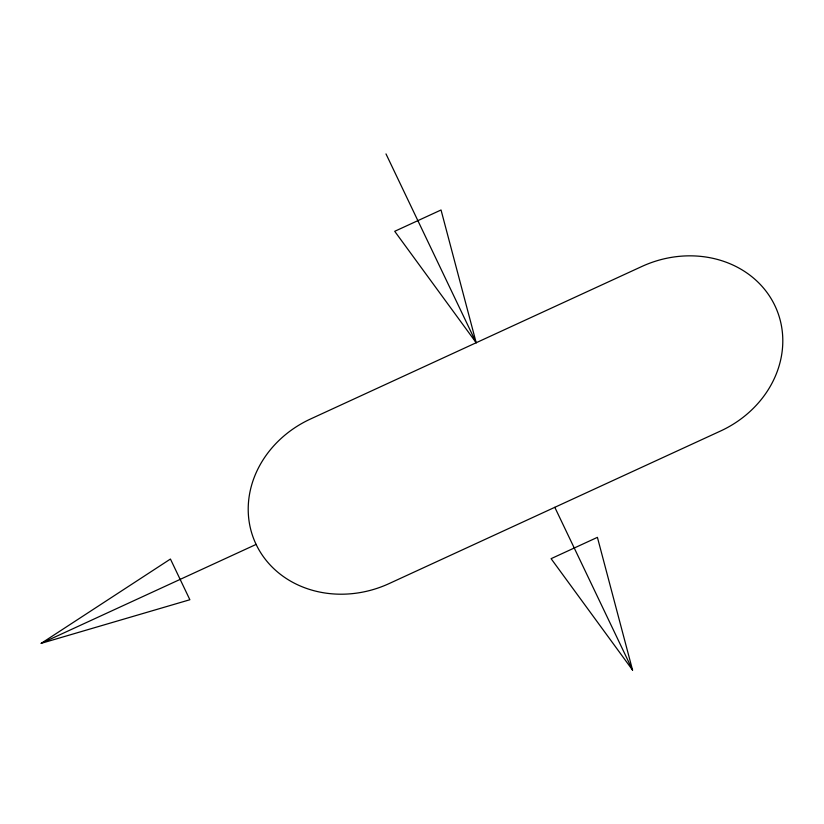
<?xml version="1.0" encoding="UTF-8"?>
<svg xmlns="http://www.w3.org/2000/svg" width="824" height="824" viewBox="0 0 824 824"><rect width="100%" height="100%" fill="white"/><g stroke="black" fill="none" stroke-linecap="round" stroke-linejoin="round"><path stroke-width="1.24" d="M41.2 643.348L170.434 559.043L189.87 599.738L41.2 643.348L256.12 544.417A103.144 91.155 -21.8 0 0 389.082 583.598L720.536 431.024A103.144 91.155 -21.8 0 0 774.89 305.622A103.144 91.155 -21.8 0 0 641.917 266.451L310.463 419.025A103.144 91.155 -21.8 0 0 256.12 544.417M476.19 342.733L394.717 231.307L441.036 209.986L476.19 342.733L385.993 153.903M632.564 670.097L551.091 558.672L597.41 537.351L632.564 670.097L554.809 507.316"/></g></svg>
